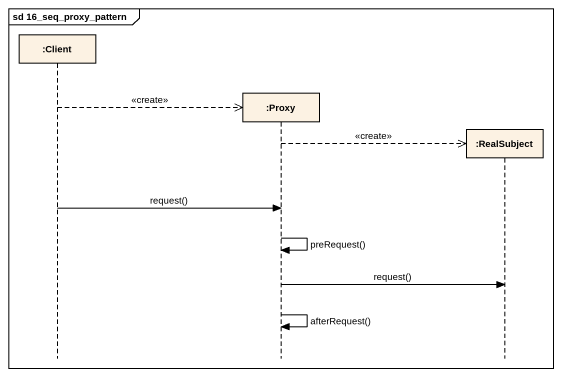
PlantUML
@startuml
mainframe sd 16_seq_proxy_pattern
hide footbox
participant ":Client" as Client
participant ":Proxy" as Proxy
participant ":RealSubject" as RealSubject

Client -->> Proxy ** : <<create>>
Proxy -->> RealSubject ** : <<create>>
Client -> Proxy : request()
Proxy -> Proxy : preRequest()
Proxy -> RealSubject : request()
Proxy -> Proxy : afterRequest()
@enduml
